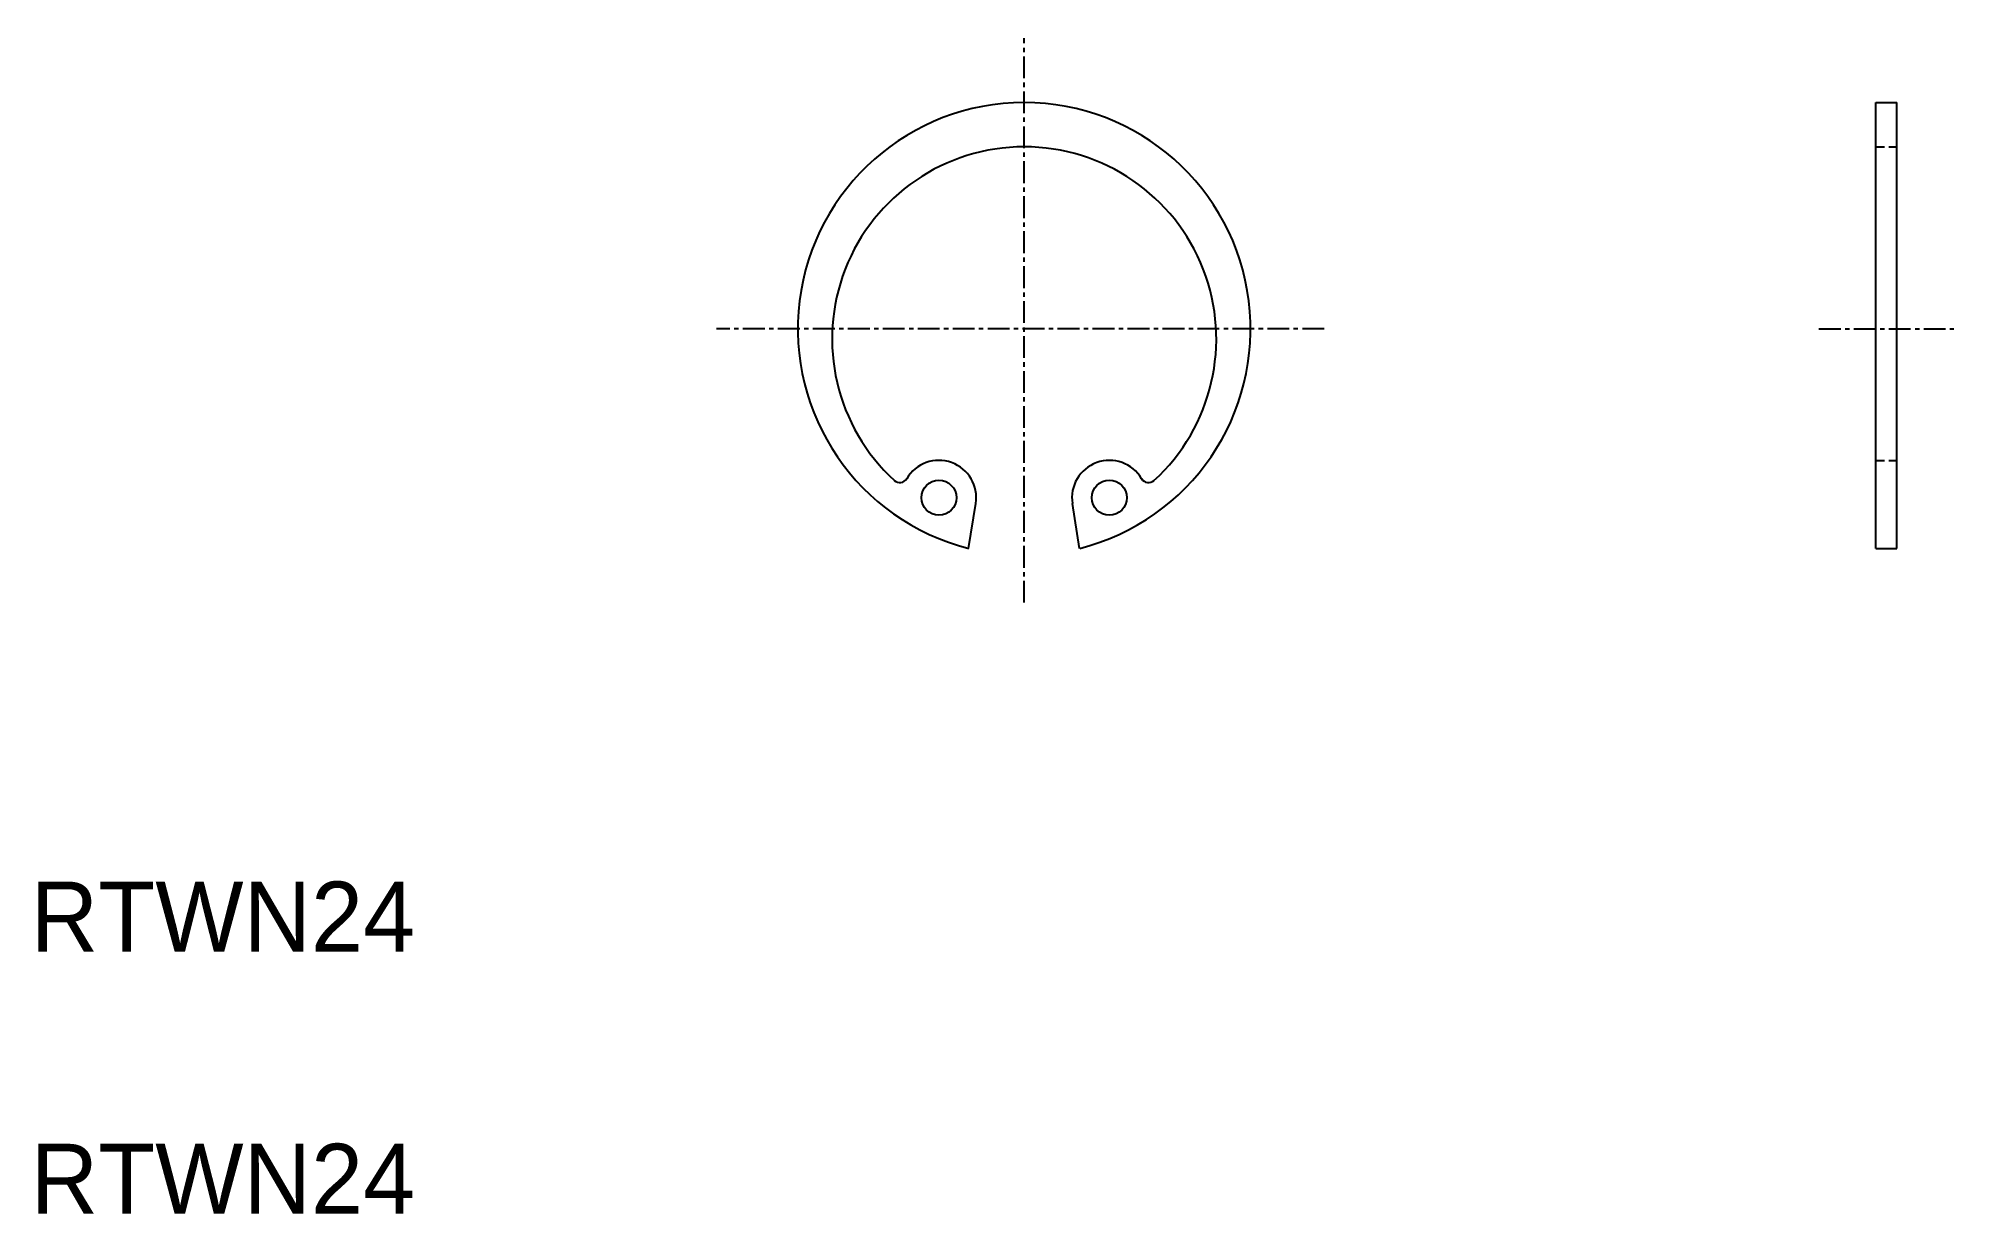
# Model space of a CAD drawing. Extents: x 10 to 120, y 10 to 77.
import ezdxf

# ---------------------------------------------------------------- set-up
doc = ezdxf.new("R2010")
doc.units = 0
doc.linetypes.add('CENTER', pattern=[2, 1.25, -0.25, 0.25, -0.25])
doc.linetypes.add('DASHED', pattern=[0.75, 0.5, -0.25])
doc.layers.get('0').update_dxf_attribs({"linetype": 'CONTINUOUS'})
doc.layers.add('CENTER', color=1, linetype='CENTER')

msp = doc.modelspace()

# ---------------------------------------------------------------- linework, layer by layer
at = {"color": 7, "linetype": 'CONTINUOUS'}
for p, q in [((115.56, 48.06), (115.56, 73.57)), ((115.56, 73.57), (116.76, 73.57)), ((116.76, 48.06), (116.76, 73.57)), ((63.66, 48.06), (64.07, 50.63)), ((70.01, 48.06), (69.6, 50.63)), ((115.56, 48.06), (116.76, 48.06))]:
    msp.add_line(p, q, dxfattribs=at)
at = {"color": 3, "linetype": 'DASHED'}
for p, q in [((115.56, 71.04), (116.76, 71.04)), ((115.56, 53.1), (116.76, 53.1))]:
    msp.add_line(p, q, dxfattribs=at)
at = {"color": 7, "linetype": 'CONTINUOUS'}
for centre in [(61.96, 50.96), (71.71, 50.96)]:
    msp.add_circle(centre, 1, dxfattribs=at)
for centre, radius, start, end in [((66.84, 60.62), 12.95, 284.1777, 255.8223), ((66.84, 60.05), 10.99, 312.4816, 227.5184), ((61.96, 50.96), 2.14, 351.0056, 149.379), ((71.71, 50.96), 2.14, 30.621, 188.9944), ((59.72, 52.29), 0.464, 227.0174, 329.379), ((73.95, 52.29), 0.464, 210.621, 312.9826)]:
    msp.add_arc(centre, radius, start, end, dxfattribs=at)
at = {"layer": 'CENTER', "color": 1, "linetype": 'CENTER'}
for p, q in [((66.84, 44.96), (66.84, 77.25)), ((84, 60.62), (49.24, 60.62)), ((112.3, 60.62), (120.01, 60.62))]:
    msp.add_line(p, q, dxfattribs=at)

# ---------------------------------------------------------------- texts
at = {"color": 7, "linetype": 'CONTINUOUS'}
for p in [(10, 25), (10, 10)]:
    msp.add_text('RTWN24', height=4, dxfattribs=at).set_placement(p)

doc.saveas('drawing.dxf')
